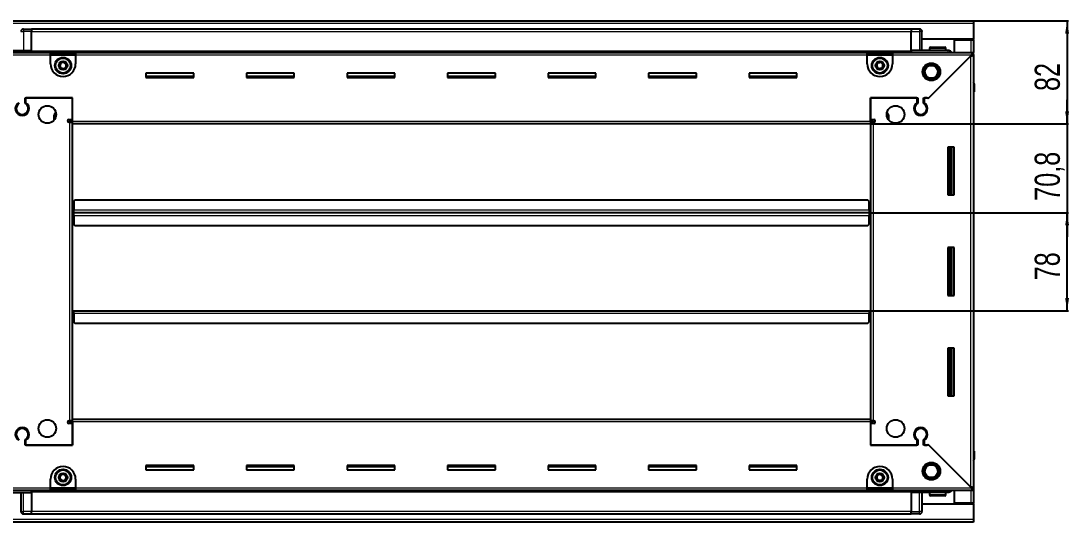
# Model space of a CAD drawing. Header units: millimetres. Extents: x 799 to 3115, y 853 to 1828.
# Drawn here: x 2281 to 3115, y 1294 to 1693 of the extents above; entities that cross this region are included whole.
import ezdxf

# ---------------------------------------------------------------- set-up
doc = ezdxf.new("R2010")
doc.units = ezdxf.units.MM
doc.layers.add('FORMAT', color=7, linetype='Continuous')
doc.styles.add('SLDTEXTSTYLE0', font='TXT', dxfattribs={"width": 0.75})
doc.dimstyles.new('SLDDIMSTYLE0', dxfattribs={"dimtxt": 20, "dimasz": 10, "dimexe": 0, "dimexo": 0.0625, "dimgap": 5, "dimtad": 2, "dimdec": 1, "dimrnd": 1e-09, "dimzin": 12, "dimdsep": 46, "dimtxsty": 'SLDTEXTSTYLE0', "dimsah": 1, "dimcen": 0.09, "dimadec": 0, "dimazin": 3, "dimtfac": 1, "dimtofl": 0, "dimtmove": 0, "dimatfit": 3, "dimfxl": 0, "dimfrac": 2, "dimtolj": 1, "dimtzin": 12, "dimarcsym": 0})
doc.dimstyles.new('SLDDIMSTYLE1', dxfattribs={"dimtxt": 20, "dimasz": 10, "dimexe": 0, "dimexo": 0.0625, "dimgap": 5, "dimtad": 2, "dimdec": 1, "dimrnd": 1e-09, "dimzin": 12, "dimdsep": 46, "dimtxsty": 'SLDTEXTSTYLE0', "dimsah": 1, "dimcen": 0.09, "dimadec": 0, "dimazin": 3, "dimtfac": 1, "dimtmove": 0, "dimatfit": 0, "dimfxl": 0, "dimfrac": 2, "dimtolj": 1, "dimtzin": 12, "dimarcsym": 0})

# ---------------------------------------------------------------- blocks, each defined once
blk = doc.blocks.new('_D_5')
at = {"layer": 'FORMAT'}
for p, q in [((3038.54, 1693.43), (3114.03, 1693.43)), ((3113.03, 1693.43), (3113.03, 1611.43)), ((2956.54, 1611.43), (3114.03, 1611.43))]:
    blk.add_line(p, q, dxfattribs=at)
for points in [[(3113.03, 1693.43), (3111.49, 1683.43), (3114.57, 1683.43)], [(3113.03, 1611.43), (3114.57, 1621.43), (3111.49, 1621.43)]]:
    blk.add_solid(points, dxfattribs=at)
at = {"layer": 'FORMAT', "insert": (3087.25, 1637.66), "char_height": 20, "attachment_point": 1, "rotation": 90, "style": 'SLDTEXTSTYLE0'}
blk.add_mtext('82', dxfattribs=at)
blk = doc.blocks.new('_D_6')
at = {"layer": 'FORMAT'}
for p, q in [((3113.03, 1611.43), (3113.03, 1630.66)), ((2956.54, 1611.43), (3114.03, 1611.43)), ((3113.03, 1611.43), (3113.03, 1540.68)), ((2955.54, 1540.68), (3114.03, 1540.68)), ((3113.03, 1540.68), (3113.03, 1521.45))]:
    blk.add_line(p, q, dxfattribs=at)
for points in [[(3113.03, 1611.43), (3114.57, 1621.43), (3111.49, 1621.43)], [(3113.03, 1540.68), (3111.49, 1530.68), (3114.57, 1530.68)]]:
    blk.add_solid(points, dxfattribs=at)
at = {"layer": 'FORMAT', "insert": (3087.25, 1550.2), "char_height": 20, "attachment_point": 1, "rotation": 90, "style": 'SLDTEXTSTYLE0'}
blk.add_mtext('70,8', dxfattribs=at)
blk = doc.blocks.new('_D_7')
at = {"layer": 'FORMAT'}
for p, q in [((2955.54, 1540.68), (3114.03, 1540.68)), ((3113.03, 1462.73), (3113.03, 1540.68)), ((2955.54, 1462.73), (3114.03, 1462.73))]:
    blk.add_line(p, q, dxfattribs=at)
for points in [[(3113.03, 1540.68), (3111.49, 1530.68), (3114.57, 1530.68)], [(3113.03, 1462.73), (3114.57, 1472.73), (3111.49, 1472.73)]]:
    blk.add_solid(points, dxfattribs=at)
at = {"layer": 'FORMAT', "insert": (3087.25, 1486.93), "char_height": 20, "attachment_point": 1, "rotation": 90, "style": 'SLDTEXTSTYLE0'}
blk.add_mtext('78', dxfattribs=at)

msp = doc.modelspace()

# ---------------------------------------------------------------- linework, layer by layer
at = {"color": 7, "linetype": 'Continuous', "lineweight": 25}
for p, q in [((2239.53, 1693.43), (3038.53, 1693.43)), ((3038.53, 1693.43), (3038.53, 1691.33)), ((2281.21, 1686.43), (2281.21, 1686.43)), ((2282.53, 1686.93), (2289.03, 1686.93)), ((2282.53, 1686.93), (2289.03, 1686.93)), ((2289.03, 1686.93), (2289.03, 1686.93)), ((2289.03, 1686.93), (2289.03, 1686.93)), ((2289.03, 1686.93), (2289.03, 1684.93)), ((2989.03, 1686.78), (2289.03, 1686.78)), ((2289.03, 1669.93), (2289.03, 1684.93)), ((2989.03, 1686.93), (2989.03, 1686.93)), ((2995.53, 1686.93), (2989.03, 1686.93)), ((2995.53, 1686.93), (2989.03, 1686.93)), ((2989.03, 1686.93), (2989.03, 1684.93)), ((2989.03, 1669.93), (2989.03, 1684.93)), ((2997.53, 1684.93), (2997.53, 1684.93)), ((2997.53, 1669.93), (2997.53, 1684.93)), ((3038.53, 1691.33), (3038.53, 1678.93)), ((3038.53, 1678.93), (2997.53, 1678.93)), ((3023.53, 1668.18), (3023.53, 1678.43)), ((3023.53, 1678.43), (3036.43, 1678.43)), ((3036.43, 1678.43), (3038.53, 1678.43)), ((3037.03, 1678.43), (3037.03, 1678.93)), ((3038.53, 1678.43), (3038.53, 1678.93)), ((3038.53, 1678.43), (3038.53, 1668.18)), ((2240.53, 1668.18), (2304.03, 1668.18)), ((2260.03, 1669.93), (2289.03, 1669.93)), ((2289.03, 1669.93), (2289.03, 1669.43)), ((2289.03, 1668.78), (2989.03, 1668.78)), ((2304.03, 1666.08), (2304.03, 1668.18)), ((2304.03, 1668.18), (2324.03, 1668.18)), ((2324.03, 1668.18), (2954.03, 1668.18)), ((2324.03, 1668.18), (2324.03, 1666.08)), ((2954.03, 1666.08), (2954.03, 1668.18)), ((2954.03, 1668.18), (2974.03, 1668.18)), ((2974.03, 1668.18), (3037.53, 1668.18)), ((2974.03, 1668.18), (2974.03, 1666.08)), ((2989.03, 1669.93), (2989.03, 1669.43)), ((3018.03, 1669.93), (2989.03, 1669.93)), ((3003.53, 1671.83), (3003.53, 1669.93)), ((3004.33, 1672.63), (3015.73, 1672.63)), ((3016.53, 1669.93), (3016.53, 1671.83)), ((3037.53, 1666.68), (3037.53, 1668.18)), ((3037.53, 1668.18), (3038.53, 1668.18)), ((3038.53, 1666.68), (3038.53, 1668.18)), ((2304.03, 1666.68), (2324.03, 1666.68)), ((2304.03, 1659.18), (2304.03, 1666.08)), ((2324.03, 1666.08), (2324.03, 1659.18)), ((2954.03, 1666.68), (2974.03, 1666.68)), ((2954.03, 1659.18), (2954.03, 1666.08)), ((2974.03, 1666.08), (2974.03, 1659.18)), ((3036.43, 1665.58), (3002.33, 1631.48)), ((3003.03, 1632.18), (3036.93, 1666.08)), ((3037.03, 1666.18), (3038.53, 1666.18)), ((3037.53, 1666.68), (3038.53, 1666.68)), ((3038.53, 1666.68), (3038.53, 1666.18)), ((3038.53, 1666.18), (3038.53, 1321.68)), ((2418.03, 1651.93), (2380.03, 1651.93)), ((2380.03, 1651.93), (2380.03, 1648.43)), ((2418.03, 1648.43), (2418.03, 1651.93)), ((2498.03, 1651.93), (2460.03, 1651.93)), ((2460.03, 1651.93), (2460.03, 1648.43)), ((2498.03, 1648.43), (2498.03, 1651.93)), ((2578.03, 1651.93), (2540.03, 1651.93)), ((2540.03, 1651.93), (2540.03, 1648.43)), ((2578.03, 1648.43), (2578.03, 1651.93)), ((2658.03, 1651.93), (2620.03, 1651.93)), ((2620.03, 1651.93), (2620.03, 1648.43)), ((2658.03, 1648.43), (2658.03, 1651.93)), ((2738.03, 1651.93), (2700.03, 1651.93)), ((2700.03, 1651.93), (2700.03, 1648.43)), ((2738.03, 1648.43), (2738.03, 1651.93)), ((2818.03, 1651.93), (2780.03, 1651.93)), ((2780.03, 1651.93), (2780.03, 1648.43)), ((2818.03, 1648.43), (2818.03, 1651.93)), ((2898.03, 1651.93), (2860.03, 1651.93)), ((2860.03, 1651.93), (2860.03, 1648.43)), ((2898.03, 1648.43), (2898.03, 1651.93)), ((2418.03, 1649.18), (2380.03, 1649.18)), ((2380.03, 1648.43), (2418.03, 1648.43)), ((2498.03, 1649.18), (2460.03, 1649.18)), ((2460.03, 1648.43), (2498.03, 1648.43)), ((2578.03, 1649.18), (2540.03, 1649.18)), ((2540.03, 1648.43), (2578.03, 1648.43)), ((2658.03, 1649.18), (2620.03, 1649.18)), ((2620.03, 1648.43), (2658.03, 1648.43)), ((2738.03, 1649.18), (2700.03, 1649.18)), ((2700.03, 1648.43), (2738.03, 1648.43)), ((2818.03, 1649.18), (2780.03, 1649.18)), ((2780.03, 1648.43), (2818.03, 1648.43)), ((2898.03, 1649.18), (2860.03, 1649.18)), ((2860.03, 1648.43), (2898.03, 1648.43)), ((3038.53, 1644.76), (3038.53, 1644.76)), ((3039.03, 1643.43), (3039.03, 1636.93)), ((3039.03, 1636.93), (3039.03, 1643.43)), ((3038.53, 1636.93), (3039.03, 1636.93)), ((3038.88, 1350.93), (3038.88, 1636.93)), ((3039.03, 1636.93), (3039.03, 1636.93)), ((3039.03, 1636.93), (3039.03, 1636.93)), ((2283.83, 1632.18), (2321.53, 1632.18)), ((2283.83, 1627.9), (2283.83, 1632.18)), ((2284.53, 1628.29), (2284.53, 1632.18)), ((2321.53, 1632.18), (2284.53, 1632.18)), ((2321.53, 1613.53), (2321.53, 1632.18)), ((2321.53, 1614.93), (2321.53, 1632.18)), ((2956.53, 1632.18), (2994.23, 1632.18)), ((2956.53, 1613.53), (2956.53, 1632.18)), ((2956.53, 1632.18), (2956.53, 1614.93)), ((2993.53, 1632.18), (2956.53, 1632.18)), ((2993.53, 1632.18), (2993.53, 1628.29)), ((2994.23, 1632.18), (2994.23, 1627.9)), ((2998.83, 1632.18), (3003.03, 1632.18)), ((2998.83, 1627.9), (2998.83, 1632.18)), ((3001.63, 1632.18), (2999.53, 1632.18)), ((2999.53, 1628.29), (2999.53, 1632.18)), ((3002.33, 1631.48), (3001.63, 1632.18)), ((2308.27, 1620.83), (2307.03, 1618.68)), ((2307.03, 1614.6), (2307.03, 1618.68)), ((2971.03, 1618.68), (2969.79, 1620.83)), ((2971.03, 1618.68), (2971.03, 1614.6)), ((2998.53, 1619.32), (2998.53, 1618.56)), ((2318.68, 1614.93), (2321.53, 1614.93)), ((2319.43, 1612.93), (2318.68, 1612.93)), ((2319.43, 1612.93), (2321.53, 1612.93)), ((2321.53, 1613.93), (2319.53, 1613.93)), ((2319.53, 1613.93), (2319.53, 1612.93)), ((2321.53, 1611.43), (2321.53, 1613.53)), ((2956.53, 1611.43), (2321.53, 1611.43)), ((2321.53, 1376.43), (2321.53, 1611.43)), ((2956.53, 1614.93), (2959.38, 1614.93)), ((2958.53, 1613.93), (2956.53, 1613.93)), ((2956.53, 1613.53), (2956.53, 1611.43)), ((2956.53, 1612.93), (2958.63, 1612.93)), ((2956.53, 1611.43), (2956.53, 1376.43)), ((2958.53, 1612.93), (2958.53, 1613.93)), ((2959.38, 1612.93), (2958.63, 1612.93)), ((3018.03, 1592.93), (3018.03, 1554.93)), ((3023.03, 1592.93), (3018.03, 1592.93)), ((3019.05, 1592.93), (3019.05, 1554.93)), ((3019.09, 1592.93), (3019.09, 1554.93)), ((3020.88, 1592.93), (3020.88, 1554.93)), ((3023.03, 1554.93), (3023.03, 1592.93)), ((3018.03, 1554.93), (3023.03, 1554.93)), ((2322.53, 1543.53), (2322.28, 1543.53)), ((2322.28, 1543.53), (2322.28, 1540.68)), ((2323.53, 1550.68), (2322.53, 1549.68)), ((2322.53, 1549.68), (2322.53, 1542.78)), ((2954.53, 1550.68), (2323.53, 1550.68)), ((2955.53, 1549.68), (2954.53, 1550.68)), ((2955.53, 1542.78), (2955.53, 1549.68)), ((2955.78, 1543.53), (2955.53, 1543.53)), ((2955.78, 1540.68), (2955.78, 1543.53)), ((2322.28, 1540.68), (2321.53, 1540.68)), ((2322.28, 1540.68), (2322.28, 1537.83)), ((2322.28, 1537.83), (2322.53, 1537.83)), ((2322.53, 1540.68), (2322.53, 1542.78)), ((2955.53, 1540.68), (2322.53, 1540.68)), ((2322.53, 1538.58), (2322.53, 1540.68)), ((2322.53, 1538.58), (2322.53, 1531.68)), ((2955.53, 1542.78), (2955.53, 1540.68)), ((2955.53, 1540.68), (2955.53, 1538.58)), ((2955.53, 1531.68), (2955.53, 1538.58)), ((2955.53, 1537.83), (2955.78, 1537.83)), ((2956.53, 1540.68), (2955.78, 1540.68)), ((2955.78, 1537.83), (2955.78, 1540.68)), ((2322.53, 1531.68), (2323.53, 1530.68)), ((2323.53, 1530.68), (2954.53, 1530.68)), ((2954.53, 1530.68), (2955.53, 1531.68)), ((3018.03, 1512.93), (3018.03, 1474.93)), ((3023.03, 1512.93), (3018.03, 1512.93)), ((3019.05, 1512.93), (3019.05, 1474.93)), ((3019.09, 1512.93), (3019.09, 1474.93)), ((3020.88, 1512.93), (3020.88, 1474.93)), ((3023.03, 1474.93), (3023.03, 1512.93)), ((3018.03, 1474.93), (3023.03, 1474.93)), ((2321.53, 1462.73), (2322.28, 1462.73)), ((2322.28, 1462.73), (2322.28, 1459.88)), ((2322.28, 1459.88), (2322.53, 1459.88)), ((2322.53, 1462.73), (2955.53, 1462.73)), ((2322.53, 1460.63), (2322.53, 1462.73)), ((2322.53, 1460.63), (2322.53, 1453.73)), ((2955.53, 1462.73), (2955.53, 1460.63)), ((2955.53, 1453.73), (2955.53, 1460.63)), ((2955.53, 1459.88), (2955.78, 1459.88)), ((2955.78, 1459.88), (2955.78, 1462.73)), ((2955.78, 1462.73), (2956.53, 1462.73)), ((2322.53, 1453.73), (2323.53, 1452.73)), ((2323.53, 1452.73), (2954.53, 1452.73)), ((2954.53, 1452.73), (2955.53, 1453.73)), ((3018.03, 1432.93), (3018.03, 1394.93)), ((3023.03, 1432.93), (3018.03, 1432.93)), ((3019.05, 1432.93), (3019.05, 1394.93)), ((3019.09, 1432.93), (3019.09, 1394.93)), ((3020.88, 1432.93), (3020.88, 1394.93)), ((3023.03, 1394.93), (3023.03, 1432.93)), ((3018.03, 1394.93), (3023.03, 1394.93)), ((2321.53, 1374.33), (2321.53, 1376.43)), ((2321.53, 1376.43), (2956.53, 1376.43)), ((2956.53, 1376.43), (2956.53, 1374.33)), ((2318.68, 1374.93), (2319.43, 1374.93)), ((2321.53, 1372.93), (2318.68, 1372.93)), ((2321.53, 1374.93), (2319.43, 1374.93)), ((2319.53, 1374.93), (2319.53, 1373.93)), ((2319.53, 1373.93), (2321.53, 1373.93)), ((2321.53, 1374.33), (2321.53, 1355.68)), ((2321.53, 1355.68), (2321.53, 1372.93)), ((2958.63, 1374.93), (2956.53, 1374.93)), ((2956.53, 1374.33), (2956.53, 1355.68)), ((2956.53, 1373.93), (2958.53, 1373.93)), ((2956.53, 1372.93), (2956.53, 1355.68)), ((2959.38, 1372.93), (2956.53, 1372.93)), ((2958.53, 1373.93), (2958.53, 1374.93)), ((2958.63, 1374.93), (2959.38, 1374.93)), ((2998.53, 1369.31), (2998.53, 1368.55)), ((2283.83, 1355.68), (2283.83, 1359.97)), ((2284.53, 1355.68), (2284.53, 1359.57)), ((2993.53, 1359.57), (2993.53, 1355.68)), ((2994.23, 1359.97), (2994.23, 1355.68)), ((2998.83, 1355.68), (2998.83, 1359.97)), ((2999.53, 1355.68), (2999.53, 1359.57)), ((2321.53, 1355.68), (2283.83, 1355.68)), ((2284.53, 1355.68), (2321.53, 1355.68)), ((2994.23, 1355.68), (2956.53, 1355.68)), ((2956.53, 1355.68), (2993.53, 1355.68)), ((3003.03, 1355.68), (2998.83, 1355.68)), ((2999.53, 1355.68), (3001.63, 1355.68)), ((3001.63, 1355.68), (3002.33, 1356.38)), ((3002.33, 1356.38), (3036.43, 1322.28)), ((3036.93, 1321.78), (3003.03, 1355.68)), ((3038.53, 1350.93), (3039.03, 1350.93)), ((3039.03, 1350.93), (3039.03, 1350.93)), ((3039.03, 1344.43), (3039.03, 1350.93)), ((3039.03, 1350.93), (3039.03, 1344.43)), ((2418.03, 1339.43), (2380.03, 1339.43)), ((2380.03, 1339.43), (2380.03, 1335.93)), ((2380.03, 1338.68), (2418.03, 1338.68)), ((2380.03, 1335.93), (2418.03, 1335.93)), ((2418.03, 1335.93), (2418.03, 1339.43)), ((2498.03, 1339.43), (2460.03, 1339.43)), ((2460.03, 1339.43), (2460.03, 1335.93)), ((2460.03, 1338.68), (2498.03, 1338.68)), ((2460.03, 1335.93), (2498.03, 1335.93)), ((2498.03, 1335.93), (2498.03, 1339.43)), ((2578.03, 1339.43), (2540.03, 1339.43)), ((2540.03, 1339.43), (2540.03, 1335.93)), ((2540.03, 1338.68), (2578.03, 1338.68)), ((2540.03, 1335.93), (2578.03, 1335.93)), ((2578.03, 1335.93), (2578.03, 1339.43)), ((2658.03, 1339.43), (2620.03, 1339.43)), ((2620.03, 1339.43), (2620.03, 1335.93)), ((2620.03, 1338.68), (2658.03, 1338.68)), ((2620.03, 1335.93), (2658.03, 1335.93)), ((2658.03, 1335.93), (2658.03, 1339.43)), ((2738.03, 1339.43), (2700.03, 1339.43)), ((2700.03, 1339.43), (2700.03, 1335.93)), ((2700.03, 1338.68), (2738.03, 1338.68)), ((2700.03, 1335.93), (2738.03, 1335.93)), ((2738.03, 1335.93), (2738.03, 1339.43)), ((2818.03, 1339.43), (2780.03, 1339.43)), ((2780.03, 1339.43), (2780.03, 1335.93)), ((2780.03, 1338.68), (2818.03, 1338.68)), ((2780.03, 1335.93), (2818.03, 1335.93)), ((2818.03, 1335.93), (2818.03, 1339.43)), ((2898.03, 1339.43), (2860.03, 1339.43)), ((2860.03, 1339.43), (2860.03, 1335.93)), ((2860.03, 1338.68), (2898.03, 1338.68)), ((2860.03, 1335.93), (2898.03, 1335.93)), ((2898.03, 1335.93), (2898.03, 1339.43)), ((2304.03, 1321.78), (2304.03, 1328.68)), ((2324.03, 1328.68), (2324.03, 1321.78)), ((2954.03, 1321.78), (2954.03, 1328.68)), ((2974.03, 1328.68), (2974.03, 1321.78)), ((2304.03, 1319.68), (2240.53, 1319.68)), ((2260.03, 1317.93), (2289.03, 1317.93)), ((2280.53, 1317.93), (2280.53, 1302.93)), ((2989.03, 1319.08), (2289.03, 1319.08)), ((2289.03, 1317.93), (2289.03, 1318.43)), ((2289.03, 1317.93), (2289.03, 1302.93)), ((2304.03, 1319.68), (2304.03, 1321.78)), ((2324.03, 1321.18), (2304.03, 1321.18)), ((2324.03, 1319.68), (2304.03, 1319.68)), ((2324.03, 1321.78), (2324.03, 1319.68)), ((2954.03, 1319.68), (2324.03, 1319.68)), ((2954.03, 1319.68), (2954.03, 1321.78)), ((2974.03, 1321.18), (2954.03, 1321.18)), ((2974.03, 1319.68), (2954.03, 1319.68)), ((2974.03, 1321.78), (2974.03, 1319.68)), ((3037.53, 1319.68), (2974.03, 1319.68)), ((2989.03, 1317.93), (2989.03, 1318.43)), ((3018.03, 1317.93), (2989.03, 1317.93)), ((2989.03, 1317.93), (2989.03, 1302.93)), ((2997.53, 1317.93), (2997.53, 1302.93)), ((3003.53, 1317.93), (3003.53, 1316.03)), ((3016.53, 1316.03), (3016.53, 1317.93)), ((3023.53, 1309.43), (3023.53, 1319.68)), ((3037.03, 1321.68), (3038.53, 1321.68)), ((3037.53, 1321.18), (3037.53, 1319.68)), ((3038.53, 1321.18), (3037.53, 1321.18)), ((3038.53, 1319.68), (3037.53, 1319.68)), ((3038.53, 1321.68), (3038.53, 1321.18)), ((3038.53, 1321.18), (3038.53, 1319.68)), ((3038.53, 1319.68), (3038.53, 1309.43)), ((3011.32, 1315.23), (3004.33, 1315.23)), ((3015.73, 1315.23), (3011.32, 1315.23)), ((2280.53, 1302.93), (2280.53, 1302.93)), ((2289.03, 1300.93), (2289.03, 1302.93)), ((2989.03, 1300.93), (2989.03, 1302.93)), ((2996.85, 1301.43), (2996.85, 1301.43)), ((2997.53, 1308.93), (3038.53, 1308.93)), ((3036.43, 1309.43), (3023.53, 1309.43)), ((3038.53, 1309.43), (3036.43, 1309.43)), ((3037.03, 1308.93), (3037.03, 1309.43)), ((3038.53, 1308.93), (3038.53, 1309.43)), ((3038.53, 1308.93), (3038.53, 1296.53)), ((3038.53, 1294.43), (2239.53, 1294.43)), ((2282.53, 1300.93), (2289.03, 1300.93)), ((2282.53, 1300.93), (2289.03, 1300.93)), ((2289.03, 1301.08), (2989.03, 1301.08)), ((2289.03, 1300.93), (2289.03, 1300.93)), ((2995.53, 1300.93), (2989.03, 1300.93)), ((2989.03, 1300.93), (2989.03, 1300.93)), ((2989.03, 1300.93), (2989.03, 1300.93)), ((2995.53, 1300.93), (2989.03, 1300.93)), ((3038.53, 1296.53), (3038.53, 1294.43))]:
    msp.add_line(p, q, dxfattribs=at)
at = {"color": 8, "linetype": 'Continuous', "lineweight": 18}
for p, q in [((3038.53, 1691.33), (2239.53, 1691.33)), ((2280.53, 1684.93), (2282.53, 1684.93)), ((2282.53, 1686.93), (2282.53, 1684.93)), ((2282.53, 1684.93), (2282.53, 1669.93)), ((2289.03, 1684.93), (2282.53, 1684.93)), ((2989.03, 1684.78), (2289.03, 1684.78)), ((2989.03, 1684.93), (2995.53, 1684.93)), ((2995.53, 1686.93), (2995.53, 1684.93)), ((2995.53, 1684.93), (2995.53, 1669.93)), ((2997.53, 1684.93), (2995.53, 1684.93)), ((3036.43, 1678.93), (3036.43, 1678.43)), ((3036.43, 1678.43), (3036.43, 1668.18)), ((2989.03, 1669.43), (2289.03, 1669.43)), ((2989.03, 1668.2), (2289.03, 1668.2)), ((3003.53, 1671.83), (3016.53, 1671.83)), ((2304.03, 1666.08), (2241.13, 1666.08)), ((2304.03, 1666.08), (2324.03, 1666.08)), ((2954.03, 1666.08), (2324.03, 1666.08)), ((2954.03, 1666.08), (2974.03, 1666.08)), ((3036.93, 1666.08), (2974.03, 1666.08)), ((3036.43, 1322.28), (3036.43, 1665.58)), ((3038.53, 1643.43), (3039.03, 1643.43)), ((2319.43, 1374.93), (2319.43, 1612.93)), ((2321.53, 1613.53), (2956.53, 1613.53)), ((2958.63, 1612.93), (2958.63, 1374.93)), ((3020.29, 1554.93), (3020.29, 1592.93)), ((3021.53, 1554.93), (3021.53, 1592.93)), ((2955.53, 1542.78), (2322.53, 1542.78)), ((2322.53, 1538.58), (2955.53, 1538.58)), ((3020.29, 1474.93), (3020.29, 1512.93)), ((3021.53, 1474.93), (3021.53, 1512.93)), ((2322.53, 1460.63), (2955.53, 1460.63)), ((3020.29, 1394.93), (3020.29, 1432.93)), ((3021.53, 1394.93), (3021.53, 1432.93)), ((2956.53, 1374.33), (2321.53, 1374.33)), ((3038.53, 1344.43), (3039.03, 1344.43)), ((2241.13, 1321.78), (2304.03, 1321.78)), ((2282.53, 1302.93), (2282.53, 1317.93)), ((2289.03, 1319.67), (2989.03, 1319.67)), ((2289.03, 1318.43), (2989.03, 1318.43)), ((2324.03, 1321.78), (2304.03, 1321.78)), ((2324.03, 1321.78), (2954.03, 1321.78)), ((2974.03, 1321.78), (2954.03, 1321.78)), ((2974.03, 1321.78), (3036.93, 1321.78)), ((2995.53, 1302.93), (2995.53, 1317.93)), ((3036.43, 1319.68), (3036.43, 1309.43)), ((3011.5, 1316.03), (3003.53, 1316.03)), ((3016.53, 1316.03), (3011.5, 1316.03)), ((2280.53, 1302.93), (2282.53, 1302.93)), ((2289.03, 1302.93), (2282.53, 1302.93)), ((2282.53, 1300.93), (2282.53, 1302.93)), ((2289.03, 1303.08), (2989.03, 1303.08)), ((2989.03, 1302.93), (2995.53, 1302.93)), ((2997.53, 1302.93), (2995.53, 1302.93)), ((2995.53, 1300.93), (2995.53, 1302.93)), ((3036.43, 1309.43), (3036.43, 1308.93)), ((3038.53, 1296.53), (2239.53, 1296.53))]:
    msp.add_line(p, q, dxfattribs=at)
at = {"color": 7, "linetype": 'Continuous', "lineweight": 25, "flags": 128}
msp.add_lwpolyline([(2997.38, 1685.69), (2997.49, 1685.32), (2997.53, 1684.93)], dxfattribs=at)
at = {"color": 7, "linetype": 'Continuous', "lineweight": 25}
for centre, radius in [((2314.03, 1657.93), 6.5), ((2314.03, 1657.93), 3.46), ((2964.03, 1657.93), 6.5), ((2964.03, 1657.93), 3.46), ((3005.03, 1652.93), 7), ((3005.03, 1652.93), 6.03), ((3005.03, 1652.93), 5.1), ((2301.53, 1618.93), 7), ((2976.53, 1618.93), 7), ((2301.53, 1368.93), 7), ((2976.53, 1368.93), 7), ((2314.03, 1329.93), 6.5), ((2964.03, 1329.93), 6.5), ((3005.03, 1334.93), 7), ((3005.03, 1334.93), 6.03), ((3005.03, 1334.93), 5.1), ((2314.03, 1329.93), 3.46), ((2964.03, 1329.93), 3.46)]:
    msp.add_circle(centre, radius, dxfattribs=at)
at = {"color": 8, "linetype": 'Continuous', "lineweight": 18}
for centre in [(2314.03, 1657.93), (2964.03, 1657.93), (2314.03, 1329.93), (2964.03, 1329.93)]:
    msp.add_circle(centre, 5.7, dxfattribs=at)
at = {"color": 7, "linetype": 'Continuous', "lineweight": 25}
for centre, radius, start, end in [((2282.53, 1684.93), 2, 90, 180), ((2282.53, 1684.93), 2, 123.94202, 131.40962), ((2282.53, 1684.93), 2, 90, 108.58003), ((2995.53, 1684.93), 2, 0, 90), ((2997.73, 1670.13), 0.2, 180, 270), ((3004.33, 1671.83), 0.8, 90, 180), ((3015.73, 1671.83), 0.8, 0, 90), ((2314.03, 1657.93), 2.5, 74.01559, 134.01559), ((2314.03, 1657.93), 2.5, 14.01559, 74.01559), ((2964.03, 1657.93), 2.5, 100.11158, 160.11158), ((2964.03, 1657.93), 2.5, 40.11158, 100.11158), ((2314.03, 1659.18), 10, 180, 270), ((2314.03, 1657.93), 2.5, 134.01559, 194.01559), ((2314.03, 1657.93), 2.5, 194.01559, 254.01559), ((2314.03, 1657.93), 2.5, 254.01559, 314.01559), ((2314.03, 1659.18), 10, 270, 0), ((2314.03, 1657.93), 2.5, 314.01559, 14.01559), ((2964.03, 1659.18), 10, 180, 270), ((2964.03, 1657.93), 2.5, 160.11158, 220.11158), ((2964.03, 1657.93), 2.5, 220.11158, 280.11158), ((2964.03, 1659.18), 10, 270, 0), ((2964.03, 1657.93), 2.5, 280.11158, 340.11158), ((2964.03, 1657.93), 2.5, 340.11158, 40.11158), ((3037.03, 1643.43), 2, 33.94202, 41.40962), ((3037.03, 1643.43), 2, 0, 41.40962), ((3037.03, 1643.43), 2, 360, 18.58003), ((2281.53, 1623.68), 5.5, 123.05573, 56.94427), ((2281.53, 1623.68), 4.8, 118.63099, 61.36901), ((2996.53, 1623.68), 5.5, 123.05573, 56.94427), ((2996.53, 1623.68), 4.8, 118.63099, 61.36901), ((2318.68, 1613.93), 1, 90, 270), ((2959.38, 1613.93), 1, 270, 90), ((2281.53, 1364.18), 5.5, 303.05573, 236.94427), ((2281.53, 1364.18), 4.8, 298.63099, 241.36901), ((2318.68, 1373.93), 1, 90, 270), ((2959.38, 1373.93), 1, 270, 90), ((2996.53, 1364.18), 5.5, 303.05573, 236.94427), ((2996.53, 1364.18), 4.8, 298.63099, 241.36901), ((3037.03, 1344.43), 2, 318.57492, 360), ((3037.03, 1344.43), 2, 318.59038, 0), ((2314.03, 1328.68), 10, 90, 180), ((2314.03, 1328.68), 10, 0, 90), ((2964.03, 1328.68), 10, 90, 180), ((2964.03, 1328.68), 10, 0, 90), ((2314.03, 1329.93), 2.5, 127.47401, 187.47401), ((2314.03, 1329.93), 2.5, 187.47401, 247.47401), ((2314.03, 1329.93), 2.5, 67.47401, 127.47401), ((2314.03, 1329.93), 2.5, 247.47401, 307.47401), ((2314.03, 1329.93), 2.5, 7.47401, 67.47401), ((2314.03, 1329.93), 2.5, 307.47401, 7.47401), ((2964.03, 1329.93), 2.5, 147.04236, 207.04236), ((2964.03, 1329.93), 2.5, 207.04236, 267.04236), ((2964.03, 1329.93), 2.5, 87.04236, 147.04236), ((2964.03, 1329.93), 2.5, 267.04236, 327.04236), ((2964.03, 1329.93), 2.5, 27.04236, 87.04236), ((2964.03, 1329.93), 2.5, 327.04236, 27.04236), ((2997.73, 1317.73), 0.2, 90, 180), ((3004.33, 1316.03), 0.8, 180, 270), ((3015.73, 1316.03), 0.8, 270, 0), ((2282.53, 1302.93), 2, 180, 270), ((2282.53, 1302.93), 2, 180, 270), ((2995.53, 1302.93), 2, 270, 0), ((2995.53, 1302.93), 2, 303.94202, 311.40962), ((2995.53, 1302.93), 2, 270, 288.58003)]:
    msp.add_arc(centre, radius, start, end, dxfattribs=at)
for points, knots in [([(2289.03, 1669.93), (2289.03, 1669.9), (2289.03, 1669.82), (2289.03, 1669.2), (2289.03, 1668.64), (2289.03, 1668.27), (2289.03, 1668.26)], [0, 0, 0, 0, 0.330266, 0.660532, 0.990799, 1, 1, 1, 1]), ([(2989.03, 1669.93), (2989.03, 1669.9), (2989.03, 1669.82), (2989.03, 1669.2), (2989.03, 1668.62), (2989.03, 1668.23), (2989.03, 1668.2)], [0, 0, 0, 0, 0.324279, 0.648558, 0.972836, 1, 1, 1, 1]), ([(3021.24, 1668.18), (3021.13, 1668.38), (3020.74, 1669.03), (3019.58, 1669.74), (3018.55, 1669.87), (3018.03, 1669.93)], [0, 0, 0, 0, 0.18225, 0.591125, 1, 1, 1, 1]), ([(3037.53, 1668.18), (3037.48, 1668.16), (3037.39, 1668.11), (3037.26, 1667.71), (3037.13, 1667.15), (3037.02, 1666.57), (3036.95, 1666.21), (3036.93, 1666.08)], [0, 0, 0, 0, 0.2302553, 0.4485219, 0.6667858, 0.8850496, 1, 1, 1, 1]), ([(2311.25, 1658.73), (2311.63, 1659.09), (2312.32, 1659.76), (2313.01, 1660.42), (2313.33, 1660.73)], [0, 0, 0, 0, 0.534686, 1, 1, 1, 1]), ([(2313.33, 1660.73), (2313.83, 1660.59), (2314.75, 1660.33), (2315.68, 1660.06), (2316.11, 1659.94)], [0, 0, 0, 0, 0.5346859, 1, 1, 1, 1]), ([(2316.11, 1659.94), (2316.14, 1659.82), (2316.28, 1659.24), (2316.52, 1658.27), (2316.72, 1657.47), (2316.81, 1657.14)], [0, 0, 0, 0, 0.133125, 0.637099, 1, 1, 1, 1]), ([(2961.19, 1657.43), (2961.23, 1657.54), (2961.43, 1658.11), (2961.77, 1659.04), (2962.05, 1659.82), (2962.17, 1660.14)], [0, 0, 0, 0, 0.133125, 0.637099, 1, 1, 1, 1]), ([(2962.17, 1660.14), (2962.68, 1660.23), (2963.63, 1660.4), (2964.57, 1660.57), (2965.01, 1660.65)], [0, 0, 0, 0, 0.534686, 1, 1, 1, 1]), ([(2965.01, 1660.65), (2965.34, 1660.25), (2965.97, 1659.52), (2966.58, 1658.78), (2966.87, 1658.44)], [0, 0, 0, 0, 0.534686, 1, 1, 1, 1]), ([(3036.43, 1665.58), (3036.68, 1665.63), (3037.18, 1665.72), (3037.82, 1665.85), (3038.28, 1665.98), (3038.5, 1666.09), (3038.52, 1666.16), (3038.53, 1666.18)], [0, 0, 0, 0, 0.230255, 0.448522, 0.666786, 0.88505, 1, 1, 1, 1]), ([(2311.95, 1655.93), (2311.87, 1656.26), (2311.67, 1657.06), (2311.43, 1658.03), (2311.29, 1658.61), (2311.25, 1658.73)], [0, 0, 0, 0, 0.362901, 0.866875, 1, 1, 1, 1]), ([(2314.73, 1655.13), (2314.23, 1655.28), (2313.31, 1655.54), (2312.38, 1655.81), (2311.95, 1655.93)], [0, 0, 0, 0, 0.534686, 1, 1, 1, 1]), ([(2316.81, 1657.14), (2316.43, 1656.78), (2315.74, 1656.11), (2315.05, 1655.44), (2314.73, 1655.13)], [0, 0, 0, 0, 0.5346859, 1, 1, 1, 1]), ([(2963.05, 1655.22), (2962.72, 1655.61), (2962.09, 1656.35), (2961.48, 1657.09), (2961.19, 1657.43)], [0, 0, 0, 0, 0.534686, 1, 1, 1, 1]), ([(2965.89, 1655.73), (2965.38, 1655.64), (2964.43, 1655.47), (2963.49, 1655.3), (2963.05, 1655.22)], [0, 0, 0, 0, 0.534686, 1, 1, 1, 1]), ([(2966.87, 1658.44), (2966.75, 1658.12), (2966.47, 1657.34), (2966.14, 1656.41), (2965.93, 1655.84), (2965.89, 1655.73)], [0, 0, 0, 0, 0.362901, 0.866875, 1, 1, 1, 1]), ([(2311.36, 1331.04), (2311.46, 1331.12), (2311.94, 1331.48), (2312.73, 1332.09), (2313.38, 1332.59), (2313.65, 1332.8)], [0, 0, 0, 0, 0.133125, 0.637099, 1, 1, 1, 1]), ([(2311.74, 1328.18), (2311.67, 1328.69), (2311.55, 1329.65), (2311.42, 1330.6), (2311.36, 1331.04)], [0, 0, 0, 0, 0.534686, 1, 1, 1, 1]), ([(2314.41, 1327.07), (2313.93, 1327.27), (2313.04, 1327.64), (2312.15, 1328.01), (2311.74, 1328.18)], [0, 0, 0, 0, 0.5346859, 1, 1, 1, 1]), ([(2313.65, 1332.8), (2314.13, 1332.6), (2315.02, 1332.23), (2315.91, 1331.86), (2316.32, 1331.69)], [0, 0, 0, 0, 0.534686, 1, 1, 1, 1]), ([(2316.7, 1328.83), (2316.42, 1328.62), (2315.77, 1328.12), (2314.98, 1327.51), (2314.5, 1327.15), (2314.41, 1327.07)], [0, 0, 0, 0, 0.362901, 0.866875, 1, 1, 1, 1]), ([(2316.32, 1331.69), (2316.39, 1331.18), (2316.51, 1330.22), (2316.64, 1329.27), (2316.7, 1328.83)], [0, 0, 0, 0, 0.5346859, 1, 1, 1, 1]), ([(2961.15, 1330.08), (2961.43, 1330.52), (2961.95, 1331.33), (2962.47, 1332.13), (2962.72, 1332.51)], [0, 0, 0, 0, 0.534686, 1, 1, 1, 1]), ([(2962.46, 1327.51), (2962.23, 1327.97), (2961.79, 1328.83), (2961.35, 1329.69), (2961.15, 1330.08)], [0, 0, 0, 0, 0.534686, 1, 1, 1, 1]), ([(2965.34, 1327.36), (2965, 1327.38), (2964.18, 1327.42), (2963.18, 1327.47), (2962.58, 1327.51), (2962.46, 1327.51)], [0, 0, 0, 0, 0.362901, 0.866875, 1, 1, 1, 1]), ([(2962.72, 1332.51), (2962.84, 1332.5), (2963.44, 1332.47), (2964.43, 1332.42), (2965.26, 1332.37), (2965.6, 1332.36)], [0, 0, 0, 0, 0.133125, 0.637099, 1, 1, 1, 1]), ([(2966.91, 1329.79), (2966.63, 1329.35), (2966.11, 1328.54), (2965.59, 1327.74), (2965.34, 1327.36)], [0, 0, 0, 0, 0.5346859, 1, 1, 1, 1]), ([(2965.6, 1332.36), (2965.84, 1331.9), (2966.27, 1331.04), (2966.71, 1330.18), (2966.91, 1329.79)], [0, 0, 0, 0, 0.534686, 1, 1, 1, 1]), ([(2289.03, 1317.93), (2289.03, 1317.97), (2289.03, 1318.05), (2289.03, 1318.67), (2289.03, 1319.23), (2289.03, 1319.6), (2289.03, 1319.61)], [0, 0, 0, 0, 0.330266, 0.660532, 0.990799, 1, 1, 1, 1]), ([(2989.03, 1317.93), (2989.03, 1317.97), (2989.03, 1318.05), (2989.03, 1318.67), (2989.03, 1319.23), (2989.03, 1319.6), (2989.03, 1319.61)], [0, 0, 0, 0, 0.330267, 0.660534, 0.990802, 1, 1, 1, 1]), ([(3021.24, 1319.68), (3021.13, 1319.48), (3020.74, 1318.83), (3019.58, 1318.13), (3018.55, 1318), (3018.03, 1317.93)], [0, 0, 0, 0, 0.18225, 0.591125, 1, 1, 1, 1]), ([(3038.53, 1321.68), (3038.5, 1321.73), (3038.45, 1321.82), (3038.06, 1321.95), (3037.5, 1322.08), (3036.92, 1322.19), (3036.56, 1322.26), (3036.43, 1322.28)], [0, 0, 0, 0, 0.230255, 0.448522, 0.666786, 0.88505, 1, 1, 1, 1]), ([(3036.93, 1321.78), (3036.98, 1321.53), (3037.07, 1321.04), (3037.2, 1320.4), (3037.33, 1319.93), (3037.44, 1319.71), (3037.51, 1319.69), (3037.53, 1319.68)], [0, 0, 0, 0, 0.230255, 0.448522, 0.666786, 0.88505, 1, 1, 1, 1])]:
    msp.add_open_spline(points, degree=3, knots=knots, dxfattribs=at)
at = {"color": 8, "linetype": 'Continuous', "lineweight": 18}
for points in [[(3018.03, 1669.93), (3018.03, 1669.89), (3018.03, 1669.81), (3018.03, 1669.38), (3018.03, 1668.92), (3018.03, 1668.51), (3018.03, 1668.24), (3018.03, 1668.18)], [(3018.03, 1317.93), (3018.03, 1317.98), (3018.03, 1318.05), (3018.03, 1318.49), (3018.03, 1318.94), (3018.03, 1319.36), (3018.03, 1319.63), (3018.03, 1319.68)]]:
    msp.add_open_spline(points, degree=3, knots=[0, 0, 0, 0, 0.359753, 0.553414, 0.751185, 0.948956, 1, 1, 1, 1], dxfattribs=at)
at = {"color": 7, "linetype": 'Continuous', "lineweight": 25}
for points in [[(3036.43, 1665.58), (3036.51, 1665.63), (3036.67, 1665.73), (3036.86, 1665.88), (3037, 1666.03), (3037.02, 1666.13), (3037.03, 1666.18)], [(3037.53, 1666.68), (3037.48, 1666.67), (3037.38, 1666.66), (3037.23, 1666.52), (3037.08, 1666.32), (3036.98, 1666.16), (3036.93, 1666.08)], [(3037.03, 1321.68), (3037.02, 1321.73), (3037, 1321.83), (3036.86, 1321.98), (3036.67, 1322.13), (3036.51, 1322.23), (3036.43, 1322.28)], [(3036.93, 1321.78), (3036.98, 1321.71), (3037.08, 1321.55), (3037.23, 1321.35), (3037.38, 1321.21), (3037.48, 1321.19), (3037.53, 1321.18)]]:
    msp.add_open_spline(points, degree=3, dxfattribs=at)

# ---------------------------------------------------------------- dimensions: what is measured, and where the dimension line sits
at = {"layer": 'FORMAT'}
for base, p1, p2, dimstyle, picture, middle in [((3113.03, 1611.43), (3038.53, 1693.43), (2956.53, 1611.43), 'SLDDIMSTYLE0', '_D_5', (3113.03, 1652.43)), ((3113.03042694, 1540.68399816), (2956.53007004, 1611.43399816), (2955.53007004, 1540.68399816), 'SLDDIMSTYLE1', '_D_6', (3113.03042694, 1576.05899816)), ((3113.03042694, 1540.68399816), (2955.53007004, 1462.73399816), (2955.53007004, 1540.68399816), 'SLDDIMSTYLE0', '_D_7', (3113.03042694, 1501.70899816))]:
    dim = msp.add_linear_dim(base=base, p1=p1, p2=p2, angle=90, dimstyle=dimstyle, dxfattribs=at)
    dim.commit()
    dim.dimension.update_dxf_attribs({"geometry": picture, "text_midpoint": middle, "dimtype": 160})

doc.saveas('drawing.dxf')
